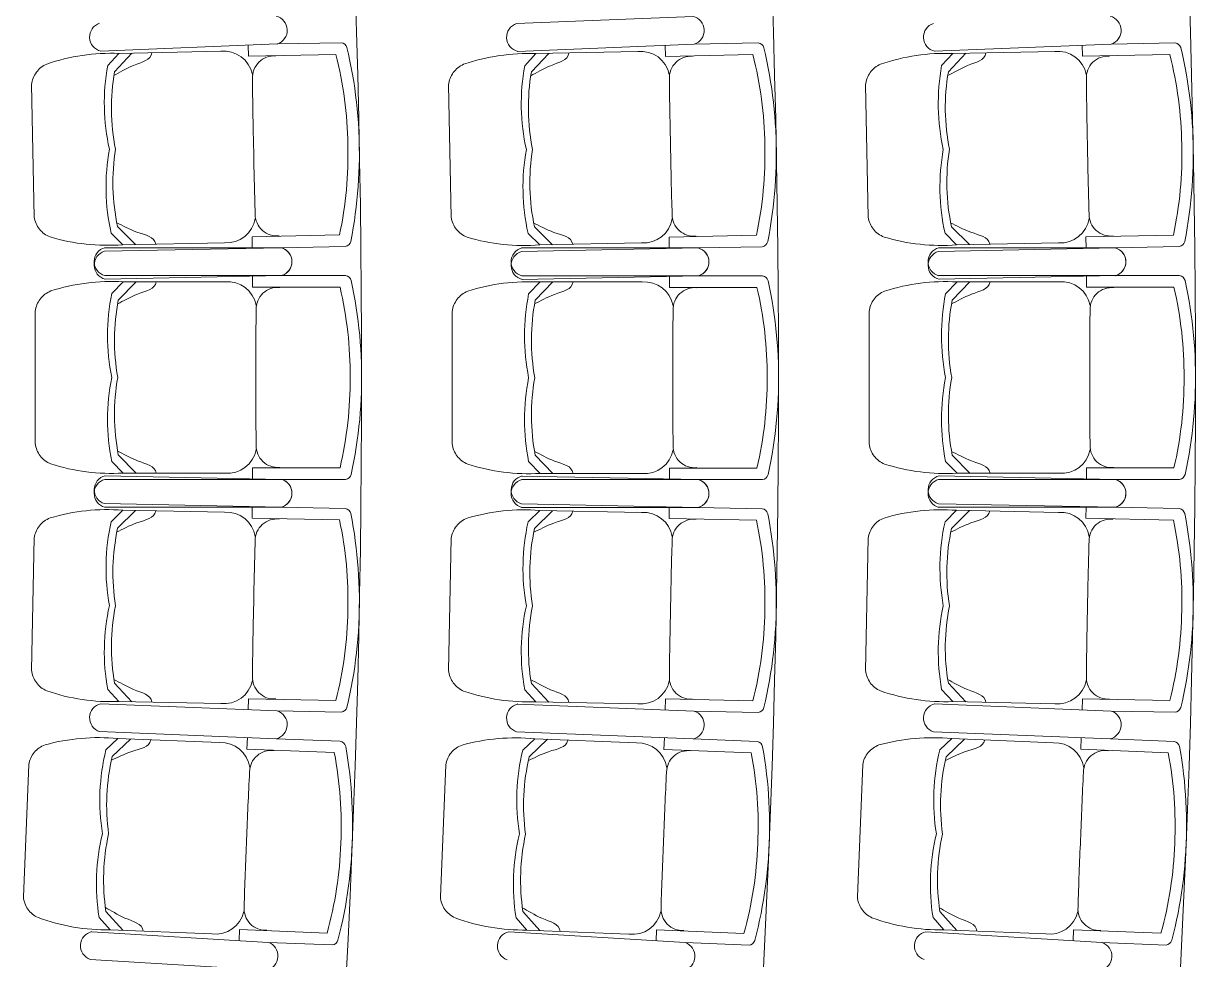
# Model space of a CAD drawing. Header units: millimetres. Extents: x 78.3 to 128, y 45 to 95.8.
# Drawn here: x 95.59 to 98.12, y 85.84 to 87.861 of the extents above; entities that cross this region are included whole.
import ezdxf

# ---------------------------------------------------------------- set-up
doc = ezdxf.new("R2010")
doc.units = ezdxf.units.MM
doc.header["$LTSCALE"] = 0.025
doc.linetypes.add('DASHED', pattern=[19.05, 12.7, -6.35])
doc.layers.add('EJES', color=7, linetype='Continuous', lineweight=0)

msp = doc.modelspace()

# ---------------------------------------------------------------- linework, layer by layer
at = {"lineweight": 15}
for p, q in [((97.0357, 87.8765), (96.6545, 87.8611)), ((96.1378, 87.817), (95.7567, 87.8017)), ((97.0378, 87.8165), (96.6567, 87.8011)), ((97.9378, 87.8168), (97.5567, 87.8014)), ((95.796, 87.7967), (95.7719, 87.7708)), ((95.8238, 87.7973), (95.7865, 87.7572)), ((96.016, 87.8012), (95.796, 87.7967)), ((96.0752, 87.8148), (96.0757, 87.7908)), ((96.696, 87.7962), (96.6719, 87.7702)), ((96.7238, 87.7968), (96.6865, 87.7566)), ((96.916, 87.8006), (96.696, 87.7962)), ((96.9752, 87.8142), (96.9757, 87.7903)), ((97.596, 87.7965), (97.5719, 87.7705)), ((97.6238, 87.797), (97.5865, 87.7569)), ((97.816, 87.8009), (97.596, 87.7965)), ((97.8752, 87.8145), (97.8757, 87.7905)), ((95.8321, 87.3842), (95.7932, 87.4228)), ((96.7321, 87.3837), (96.6932, 87.4223)), ((97.6321, 87.384), (97.5932, 87.4226)), ((95.8043, 87.3837), (95.7792, 87.4086)), ((96.0243, 87.3881), (95.8043, 87.3837)), ((96.0835, 87.4009), (96.084, 87.3759)), ((96.7043, 87.3831), (96.6792, 87.4081)), ((96.9243, 87.3876), (96.7043, 87.3831)), ((96.9835, 87.4003), (96.984, 87.3753)), ((97.6043, 87.3834), (97.5792, 87.4084)), ((97.8243, 87.3878), (97.6043, 87.3834)), ((97.8835, 87.4006), (97.884, 87.3756)), ((96.1464, 87.3771), (95.7649, 87.3694)), ((96.1466, 87.3771), (95.7653, 87.3771)), ((97.0464, 87.3766), (96.6649, 87.3689)), ((97.0466, 87.3766), (96.6653, 87.3766)), ((97.9464, 87.3769), (97.5649, 87.3692)), ((97.9466, 87.3769), (97.5653, 87.3769)), ((96.147, 87.3171), (95.7655, 87.3171)), ((96.1472, 87.3171), (95.7659, 87.3094)), ((96.0846, 87.2921), (96.0846, 87.3171)), ((96.0846, 87.3161), (96.0846, 87.2921)), ((97.047, 87.3166), (96.6655, 87.3166)), ((97.0472, 87.3166), (96.6659, 87.3089)), ((96.9846, 87.2916), (96.9846, 87.3166)), ((96.9846, 87.3156), (96.9846, 87.2916)), ((97.947, 87.3169), (97.5655, 87.3169)), ((97.9472, 87.3169), (97.5659, 87.3092)), ((97.8846, 87.2919), (97.8846, 87.3169)), ((97.8846, 87.3159), (97.8846, 87.2919)), ((95.8051, 87.3037), (95.7805, 87.2782)), ((95.8051, 87.3037), (95.7805, 87.2782)), ((95.8051, 87.3037), (95.7805, 87.2782)), ((95.8051, 87.3037), (95.7805, 87.2782)), ((95.833, 87.3037), (95.7948, 87.2643)), ((95.833, 87.3037), (95.7948, 87.2643)), ((95.833, 87.3037), (95.7948, 87.2643)), ((95.833, 87.3037), (95.7948, 87.2643)), ((96.0252, 87.3037), (95.8051, 87.3037)), ((96.0252, 87.3037), (95.8051, 87.3037)), ((96.7051, 87.3032), (96.6805, 87.2777)), ((96.7051, 87.3032), (96.6805, 87.2777)), ((96.7051, 87.3032), (96.6805, 87.2777)), ((96.7051, 87.3032), (96.6805, 87.2777)), ((96.733, 87.3032), (96.6948, 87.2638)), ((96.733, 87.3032), (96.6948, 87.2638)), ((96.733, 87.3032), (96.6948, 87.2638)), ((96.733, 87.3032), (96.6948, 87.2638)), ((96.9252, 87.3032), (96.7051, 87.3032)), ((96.9252, 87.3032), (96.7051, 87.3032)), ((97.6051, 87.3034), (97.5805, 87.278)), ((97.6051, 87.3034), (97.5805, 87.278)), ((97.6051, 87.3034), (97.5805, 87.278)), ((97.6051, 87.3034), (97.5805, 87.278)), ((97.633, 87.3034), (97.5948, 87.2641)), ((97.633, 87.3034), (97.5948, 87.2641)), ((97.633, 87.3034), (97.5948, 87.2641)), ((97.633, 87.3034), (97.5948, 87.2641)), ((97.8252, 87.3034), (97.6051, 87.3034)), ((97.8252, 87.3034), (97.6051, 87.3034)), ((95.8051, 86.8906), (95.7805, 86.916)), ((95.8051, 86.8906), (95.7805, 86.916)), ((95.8051, 86.8906), (95.7805, 86.916)), ((95.8051, 86.8906), (95.7805, 86.916)), ((95.833, 86.8906), (95.7948, 86.9299)), ((95.833, 86.8906), (95.7948, 86.9299)), ((95.833, 86.8906), (95.7948, 86.9299)), ((95.833, 86.8906), (95.7948, 86.9299)), ((96.7051, 86.89), (96.6805, 86.9155)), ((96.7051, 86.89), (96.6805, 86.9155)), ((96.7051, 86.89), (96.6805, 86.9155)), ((96.7051, 86.89), (96.6805, 86.9155)), ((96.733, 86.89), (96.6948, 86.9294)), ((96.733, 86.89), (96.6948, 86.9294)), ((96.733, 86.89), (96.6948, 86.9294)), ((96.733, 86.89), (96.6948, 86.9294)), ((97.6051, 86.8903), (97.5805, 86.9158)), ((97.6051, 86.8903), (97.5805, 86.9158)), ((97.6051, 86.8903), (97.5805, 86.9158)), ((97.6051, 86.8903), (97.5805, 86.9158)), ((97.633, 86.8903), (97.5948, 86.9297)), ((97.633, 86.8903), (97.5948, 86.9297)), ((97.633, 86.8903), (97.5948, 86.9297)), ((97.633, 86.8903), (97.5948, 86.9297)), ((96.1472, 86.8771), (95.7659, 86.8848)), ((96.0252, 86.8906), (95.8051, 86.8906)), ((96.0252, 86.8906), (95.8051, 86.8906)), ((96.0846, 86.8782), (96.0846, 86.9021)), ((96.0846, 86.9021), (96.0846, 86.8771)), ((97.0472, 86.8766), (96.6659, 86.8843)), ((96.9252, 86.89), (96.7051, 86.89)), ((96.9252, 86.89), (96.7051, 86.89)), ((96.9846, 86.8776), (96.9846, 86.9016)), ((96.9846, 86.9016), (96.9846, 86.8766)), ((97.9472, 86.8769), (97.5659, 86.8846)), ((97.8252, 86.8903), (97.6051, 86.8903)), ((97.8252, 86.8903), (97.6051, 86.8903)), ((97.8846, 86.8779), (97.8846, 86.9019)), ((97.8846, 86.9019), (97.8846, 86.8769)), ((96.147, 86.8771), (95.7655, 86.8771)), ((97.047, 86.8766), (96.6655, 86.8766)), ((97.947, 86.8769), (97.5655, 86.8769)), ((96.1464, 86.8171), (95.7649, 86.8248)), ((96.1466, 86.8171), (95.7653, 86.8171)), ((95.8043, 86.8106), (95.7792, 86.7857)), ((95.8321, 86.81), (95.7932, 86.7715)), ((96.0243, 86.8062), (95.8043, 86.8106)), ((96.0835, 86.7934), (96.084, 86.8184)), ((97.0464, 86.8166), (96.6649, 86.8243)), ((97.0466, 86.8166), (96.6653, 86.8166)), ((96.7043, 86.8101), (96.6792, 86.7851)), ((96.7321, 86.8095), (96.6932, 86.7709)), ((96.9243, 86.8056), (96.7043, 86.8101)), ((96.9835, 86.7929), (96.984, 86.8179)), ((97.9464, 86.8169), (97.5649, 86.8246)), ((97.9466, 86.8169), (97.5653, 86.8169)), ((97.6043, 86.8103), (97.5792, 86.7854)), ((97.6321, 86.8098), (97.5932, 86.7712)), ((97.8243, 86.8059), (97.6043, 86.8103)), ((97.8835, 86.7931), (97.884, 86.8181)), ((95.8238, 86.397), (95.7865, 86.4371)), ((96.7238, 86.3965), (96.6865, 86.4366)), ((97.6238, 86.3967), (97.5865, 86.4369)), ((95.796, 86.3975), (95.7719, 86.4235)), ((96.0752, 86.3795), (96.0757, 86.4035)), ((96.696, 86.397), (96.6719, 86.423)), ((96.9752, 86.379), (96.9757, 86.403)), ((97.596, 86.3973), (97.5719, 86.4232)), ((97.8752, 86.3792), (97.8757, 86.4032)), ((96.1378, 86.3772), (95.7567, 86.3926)), ((96.016, 86.3931), (95.796, 86.3975)), ((97.0378, 86.3767), (96.6567, 86.3921)), ((96.916, 86.3926), (96.696, 86.397)), ((97.9378, 86.377), (97.5567, 86.3923)), ((97.816, 86.3929), (97.596, 86.3973)), ((96.1357, 86.3173), (95.7545, 86.3326)), ((97.0357, 86.3167), (96.6545, 86.3321)), ((97.9357, 86.317), (97.5545, 86.3324)), ((95.7936, 86.3176), (95.7679, 86.2932)), ((95.8214, 86.3165), (95.7817, 86.2787)), ((96.0134, 86.3088), (95.7936, 86.3176)), ((96.0724, 86.2948), (96.0734, 86.3198)), ((96.6936, 86.3171), (96.6679, 86.2926)), ((96.7214, 86.316), (96.6817, 86.2782)), ((96.9134, 86.3082), (96.6936, 86.3171)), ((96.9724, 86.2943), (96.9734, 86.3193)), ((97.5936, 86.3174), (97.5679, 86.2929)), ((97.6214, 86.3162), (97.5817, 86.2784)), ((97.8134, 86.3085), (97.5936, 86.3174)), ((97.8724, 86.2945), (97.8734, 86.3195)), ((95.8048, 85.9037), (95.7682, 85.9446)), ((96.7048, 85.9032), (96.6682, 85.944)), ((97.6048, 85.9034), (97.5682, 85.9443)), ((95.7769, 85.9048), (95.7533, 85.9312)), ((96.6769, 85.9043), (96.6533, 85.9307)), ((97.5769, 85.9045), (97.5533, 85.931)), ((96.1182, 85.8776), (95.7376, 85.9007)), ((95.9968, 85.896), (95.7769, 85.9048)), ((96.0557, 85.8812), (96.0567, 85.9051)), ((97.0182, 85.8771), (96.6376, 85.9001)), ((96.8968, 85.8954), (96.6769, 85.9043)), ((96.9557, 85.8806), (96.9567, 85.9046)), ((97.9182, 85.8774), (97.5376, 85.9004)), ((97.7968, 85.8957), (97.5769, 85.9045)), ((97.8557, 85.8809), (97.8567, 85.9049)), ((96.115, 85.8177), (95.7341, 85.8408))]:
    msp.add_line(p, q, dxfattribs=at)
at = {"linetype": 'DASHED', "lineweight": 15}
for p, q in [((95.6077, 87.7292), (95.6134, 87.4435)), ((96.5077, 87.7287), (96.5134, 87.443)), ((97.4077, 87.7289), (97.4134, 87.4433)), ((95.6155, 86.9543), (95.6155, 87.24)), ((95.6155, 87.24), (95.6155, 86.9543)), ((95.6155, 86.9543), (95.6155, 87.24)), ((95.6155, 87.24), (95.6155, 86.9543)), ((96.5155, 86.9537), (96.5155, 87.2395)), ((96.5155, 87.2395), (96.5155, 86.9537)), ((96.5155, 86.9537), (96.5155, 87.2395)), ((96.5155, 87.2395), (96.5155, 86.9537)), ((97.4155, 86.954), (97.4155, 87.2397)), ((97.4155, 87.2397), (97.4155, 86.954)), ((97.4155, 86.954), (97.4155, 87.2397)), ((97.4155, 87.2397), (97.4155, 86.954)), ((95.6077, 86.4651), (95.6134, 86.7507)), ((96.5077, 86.4645), (96.5134, 86.7502)), ((97.4077, 86.4648), (97.4134, 86.7505)), ((95.59, 85.9761), (95.6015, 86.2616)), ((96.49, 85.9756), (96.5015, 86.2611)), ((97.39, 85.9758), (97.4015, 86.2613))]:
    msp.add_line(p, q, dxfattribs=at)
at = {"lineweight": 15}
for points in [[(96.1375, 87.817), (96.2758, 87.8198)], [(97.0375, 87.8165), (97.1758, 87.8193)], [(97.9375, 87.8168), (98.0758, 87.8196)], [(96.0757, 87.7908), (96.2644, 87.7946)], [(96.9757, 87.7903), (97.1644, 87.7941)], [(97.8757, 87.7905), (98.0644, 87.7943)], [(96.0835, 87.4009), (96.2722, 87.4047)], [(96.9835, 87.4003), (97.1722, 87.4041)], [(97.8835, 87.4006), (98.0722, 87.4044)], [(96.1464, 87.3771), (96.2847, 87.3799)], [(97.0464, 87.3766), (97.1847, 87.3794)], [(97.9464, 87.3769), (98.0847, 87.3796)], [(96.147, 87.3171), (96.2853, 87.3171)], [(96.147, 87.3171), (96.2853, 87.3171)], [(97.047, 87.3166), (97.1853, 87.3166)], [(97.047, 87.3166), (97.1853, 87.3166)], [(97.947, 87.3169), (98.0853, 87.3169)], [(97.947, 87.3169), (98.0853, 87.3169)], [(96.0846, 87.2921), (96.2733, 87.2921)], [(96.0846, 87.2921), (96.2733, 87.2921)], [(96.9846, 87.2916), (97.1733, 87.2916)], [(96.9846, 87.2916), (97.1733, 87.2916)], [(97.8846, 87.2919), (98.0733, 87.2919)], [(97.8846, 87.2919), (98.0733, 87.2919)], [(96.0846, 86.9021), (96.2733, 86.9021)], [(96.0846, 86.9021), (96.2733, 86.9021)], [(96.9846, 86.9016), (97.1733, 86.9016)], [(96.9846, 86.9016), (97.1733, 86.9016)], [(97.8846, 86.9019), (98.0733, 86.9019)], [(97.8846, 86.9019), (98.0733, 86.9019)], [(96.147, 86.8771), (96.2853, 86.8771)], [(96.147, 86.8771), (96.2853, 86.8771)], [(97.047, 86.8766), (97.1853, 86.8766)], [(97.047, 86.8766), (97.1853, 86.8766)], [(97.947, 86.8769), (98.0853, 86.8769)], [(97.947, 86.8769), (98.0853, 86.8769)], [(96.1464, 86.8171), (96.2847, 86.8144)], [(97.0464, 86.8166), (97.1847, 86.8138)], [(97.9464, 86.8169), (98.0847, 86.8141)], [(96.0835, 86.7934), (96.2722, 86.7896)], [(96.9835, 86.7929), (97.1722, 86.7891)], [(97.8835, 86.7931), (98.0722, 86.7893)], [(96.0757, 86.4035), (96.2644, 86.3997)], [(96.9757, 86.403), (97.1644, 86.3992)], [(97.8757, 86.4032), (98.0644, 86.3994)], [(96.1375, 86.3772), (96.2758, 86.3745)], [(97.0375, 86.3767), (97.1758, 86.3739)], [(97.9375, 86.377), (98.0758, 86.3742)], [(96.1357, 86.3173), (96.2739, 86.3117)], [(97.0357, 86.3167), (97.1739, 86.3112)], [(97.9357, 86.317), (98.0739, 86.3114)], [(96.0724, 86.2948), (96.261, 86.2872)], [(96.9724, 86.2943), (97.161, 86.2867)], [(97.8724, 86.2945), (98.061, 86.2869)], [(96.0567, 85.9051), (96.2453, 85.8975)], [(96.9567, 85.9046), (97.1453, 85.897)], [(97.8567, 85.9049), (98.0453, 85.8973)], [(96.118, 85.8776), (96.2562, 85.8721)], [(97.018, 85.8771), (97.1562, 85.8715)], [(97.918, 85.8774), (98.0562, 85.8718)]]:
    msp.add_lwpolyline(points, dxfattribs=at)
for points in [[(96.2882, 87.8094, 0.288243), (96.2758, 87.8198, 0.288243)], [(97.1882, 87.8088, 0.288243), (97.1758, 87.8193, 0.288243)], [(98.0882, 87.8091, 0.288243), (98.0758, 87.8196, 0.288243)], [(96.0841, 87.7513, 0.38944), (96.016, 87.8012, -0.177299)], [(96.1345, 87.7911, 0.450517), (96.0843, 87.742, 0.003626), (96.0868, 87.596, 0.003626)], [(96.2644, 87.7946, -0.059139), (96.2902, 87.6001, -0.059139)], [(96.2882, 87.8094, -0.060987), (96.3151, 87.5723, -0.060987)], [(96.9841, 87.7508, 0.38944), (96.916, 87.8006, -0.177299)], [(97.0345, 87.7906, 0.450517), (96.9843, 87.7415, 0.003626), (96.9868, 87.5954, 0.003626)], [(97.1644, 87.7941, -0.059139), (97.1902, 87.5995, -0.059139)], [(97.1882, 87.8088, -0.060987), (97.2151, 87.5718, -0.060987)], [(97.8841, 87.7511, 0.38944), (97.816, 87.8009, -0.177299)], [(97.9345, 87.7909, 0.450517), (97.8843, 87.7417, 0.003626), (97.8868, 87.5957, 0.003626)], [(98.0644, 87.7943, -0.059139), (98.0902, 87.5998, -0.059139)], [(98.0882, 87.8091, -0.060987), (98.1151, 87.572, -0.060987)], [(95.7719, 87.7708, 0.099555), (95.7755, 87.5897, 0.500475)], [(96.6719, 87.7702, 0.099555), (96.6755, 87.5892, 0.500475)], [(97.5719, 87.7705, 0.099555), (97.5755, 87.5894, 0.500475)], [(95.7865, 87.7572, 0.093035), (95.7888, 87.59, 0.093035)], [(96.6865, 87.7566, 0.093035), (96.6888, 87.5894, 0.093035)], [(97.5865, 87.7569, 0.093035), (97.5888, 87.5897, 0.093035)], [(96.2966, 87.3908, 0.060987), (96.3139, 87.6288, 0.060987)], [(97.1966, 87.3903, 0.060987), (97.2139, 87.6283, 0.060987)], [(98.0966, 87.3906, 0.060987), (98.1139, 87.6285, 0.060987)], [(95.7792, 87.4086, -0.099555), (95.7755, 87.5897, -0.500475)], [(95.7932, 87.4228, -0.093035), (95.7888, 87.59, -0.093035)], [(96.1423, 87.4029, -0.450517), (96.0902, 87.4499, -0.003626), (96.0868, 87.596, -0.003626)], [(96.2722, 87.4047, 0.059139), (96.2902, 87.6001, 0.059139)], [(96.6792, 87.4081, -0.099555), (96.6755, 87.5892, -0.500475)], [(96.6932, 87.4223, -0.093035), (96.6888, 87.5894, -0.093035)], [(97.0423, 87.4024, -0.450517), (96.9902, 87.4494, -0.003626), (96.9868, 87.5954, -0.003626)], [(97.1722, 87.4041, 0.059139), (97.1902, 87.5995, 0.059139)], [(97.5792, 87.4084, -0.099555), (97.5755, 87.5894, -0.500475)], [(97.5932, 87.4226, -0.093035), (97.5888, 87.5897, -0.093035)], [(97.9423, 87.4026, -0.450517), (97.8902, 87.4497, -0.003626), (97.8868, 87.5957, -0.003626)], [(98.0722, 87.4044, 0.059139), (98.0902, 87.5998, 0.059139)], [(96.0904, 87.4406, -0.38944), (96.0243, 87.3881, 0.177299)], [(96.9904, 87.4401, -0.38944), (96.9243, 87.3876, 0.177299)], [(97.8904, 87.4404, -0.38944), (97.8243, 87.3878, 0.177299)], [(96.2966, 87.3908, -0.288243), (96.2847, 87.3799, -0.288243)], [(97.1966, 87.3903, -0.288243), (97.1847, 87.3794, -0.288243)], [(98.0966, 87.3906, -0.288243), (98.0847, 87.3796, -0.288243)], [(96.2974, 87.3064, 0.288243), (96.2853, 87.3171, 0.288243)], [(96.2974, 87.3064, 0.288243), (96.2853, 87.3171, 0.288243)], [(97.1974, 87.3059, 0.288243), (97.1853, 87.3166, 0.288243)], [(97.1974, 87.3059, 0.288243), (97.1853, 87.3166, 0.288243)], [(98.0974, 87.3062, 0.288243), (98.0853, 87.3169, 0.288243)], [(98.0974, 87.3062, 0.288243), (98.0853, 87.3169, 0.288243)], [(96.0923, 87.2525, 0.38944), (96.0252, 87.3037, -0.177299)], [(96.0923, 87.2525, 0.38944), (96.0252, 87.3037, -0.177299)], [(96.0923, 87.2525, 0.38944), (96.0252, 87.3037, -0.177299)], [(96.0923, 87.2525, 0.38944), (96.0252, 87.3037, -0.177299)], [(96.1434, 87.2913, 0.450517), (96.0923, 87.2432, 0.003626), (96.0918, 87.0971, 0.003626)], [(96.1434, 87.2913, 0.450517), (96.0923, 87.2432, 0.003626), (96.0918, 87.0971, 0.003626)], [(96.1434, 87.2913, 0.450517), (96.0923, 87.2432, 0.003626), (96.0918, 87.0971, 0.003626)], [(96.1434, 87.2913, 0.450517), (96.0923, 87.2432, 0.003626), (96.0918, 87.0971, 0.003626)], [(96.2733, 87.2921, -0.059139), (96.2952, 87.0971, -0.059139)], [(96.2733, 87.2921, -0.059139), (96.2952, 87.0971, -0.059139)], [(96.2733, 87.2921, -0.059139), (96.2952, 87.0971, -0.059139)], [(96.2733, 87.2921, -0.059139), (96.2952, 87.0971, -0.059139)], [(96.2974, 87.3064, -0.060987), (96.3196, 87.0689, -0.060987)], [(96.2974, 87.3064, -0.060987), (96.3196, 87.0689, -0.060987)], [(96.2974, 87.3064, -0.060987), (96.3196, 87.0689, -0.060987)], [(96.2974, 87.3064, -0.060987), (96.3196, 87.0689, -0.060987)], [(96.9923, 87.252, 0.38944), (96.9252, 87.3032, -0.177299)], [(96.9923, 87.252, 0.38944), (96.9252, 87.3032, -0.177299)], [(96.9923, 87.252, 0.38944), (96.9252, 87.3032, -0.177299)], [(96.9923, 87.252, 0.38944), (96.9252, 87.3032, -0.177299)], [(97.0434, 87.2908, 0.450517), (96.9923, 87.2427, 0.003626), (96.9918, 87.0966, 0.003626)], [(97.0434, 87.2908, 0.450517), (96.9923, 87.2427, 0.003626), (96.9918, 87.0966, 0.003626)], [(97.0434, 87.2908, 0.450517), (96.9923, 87.2427, 0.003626), (96.9918, 87.0966, 0.003626)], [(97.0434, 87.2908, 0.450517), (96.9923, 87.2427, 0.003626), (96.9918, 87.0966, 0.003626)], [(97.1733, 87.2916, -0.059139), (97.1952, 87.0966, -0.059139)], [(97.1733, 87.2916, -0.059139), (97.1952, 87.0966, -0.059139)], [(97.1733, 87.2916, -0.059139), (97.1952, 87.0966, -0.059139)], [(97.1733, 87.2916, -0.059139), (97.1952, 87.0966, -0.059139)], [(97.1974, 87.3059, -0.060987), (97.2196, 87.0684, -0.060987)], [(97.1974, 87.3059, -0.060987), (97.2196, 87.0684, -0.060987)], [(97.1974, 87.3059, -0.060987), (97.2196, 87.0684, -0.060987)], [(97.1974, 87.3059, -0.060987), (97.2196, 87.0684, -0.060987)], [(97.8923, 87.2522, 0.38944), (97.8252, 87.3034, -0.177299)], [(97.8923, 87.2522, 0.38944), (97.8252, 87.3034, -0.177299)], [(97.8923, 87.2522, 0.38944), (97.8252, 87.3034, -0.177299)], [(97.8923, 87.2522, 0.38944), (97.8252, 87.3034, -0.177299)], [(97.9434, 87.291, 0.450517), (97.8923, 87.2429, 0.003626), (97.8918, 87.0969, 0.003626)], [(97.9434, 87.291, 0.450517), (97.8923, 87.2429, 0.003626), (97.8918, 87.0969, 0.003626)], [(97.9434, 87.291, 0.450517), (97.8923, 87.2429, 0.003626), (97.8918, 87.0969, 0.003626)], [(97.9434, 87.291, 0.450517), (97.8923, 87.2429, 0.003626), (97.8918, 87.0969, 0.003626)], [(98.0733, 87.2919, -0.059139), (98.0952, 87.0969, -0.059139)], [(98.0733, 87.2919, -0.059139), (98.0952, 87.0969, -0.059139)], [(98.0733, 87.2919, -0.059139), (98.0952, 87.0969, -0.059139)], [(98.0733, 87.2919, -0.059139), (98.0952, 87.0969, -0.059139)], [(98.0974, 87.3062, -0.060987), (98.1196, 87.0686, -0.060987)], [(98.0974, 87.3062, -0.060987), (98.1196, 87.0686, -0.060987)], [(98.0974, 87.3062, -0.060987), (98.1196, 87.0686, -0.060987)], [(98.0974, 87.3062, -0.060987), (98.1196, 87.0686, -0.060987)], [(95.7805, 87.2782, 0.099555), (95.7805, 87.0971, 0.500475)], [(95.7805, 87.2782, 0.099555), (95.7805, 87.0971, 0.500475)], [(95.7805, 87.2782, 0.099555), (95.7805, 87.0971, 0.500475)], [(95.7805, 87.2782, 0.099555), (95.7805, 87.0971, 0.500475)], [(95.7948, 87.2643, 0.093035), (95.7937, 87.0971, 0.093035)], [(95.7948, 87.2643, 0.093035), (95.7937, 87.0971, 0.093035)], [(95.7948, 87.2643, 0.093035), (95.7937, 87.0971, 0.093035)], [(95.7948, 87.2643, 0.093035), (95.7937, 87.0971, 0.093035)], [(96.6805, 87.2777, 0.099555), (96.6805, 87.0966, 0.500475)], [(96.6805, 87.2777, 0.099555), (96.6805, 87.0966, 0.500475)], [(96.6805, 87.2777, 0.099555), (96.6805, 87.0966, 0.500475)], [(96.6805, 87.2777, 0.099555), (96.6805, 87.0966, 0.500475)], [(96.6948, 87.2638, 0.093035), (96.6937, 87.0966, 0.093035)], [(96.6948, 87.2638, 0.093035), (96.6937, 87.0966, 0.093035)], [(96.6948, 87.2638, 0.093035), (96.6937, 87.0966, 0.093035)], [(96.6948, 87.2638, 0.093035), (96.6937, 87.0966, 0.093035)], [(97.5805, 87.278, 0.099555), (97.5805, 87.0969, 0.500475)], [(97.5805, 87.278, 0.099555), (97.5805, 87.0969, 0.500475)], [(97.5805, 87.278, 0.099555), (97.5805, 87.0969, 0.500475)], [(97.5805, 87.278, 0.099555), (97.5805, 87.0969, 0.500475)], [(97.5948, 87.2641, 0.093035), (97.5937, 87.0969, 0.093035)], [(97.5948, 87.2641, 0.093035), (97.5937, 87.0969, 0.093035)], [(97.5948, 87.2641, 0.093035), (97.5937, 87.0969, 0.093035)], [(97.5948, 87.2641, 0.093035), (97.5937, 87.0969, 0.093035)], [(96.2974, 86.8878, 0.060987), (96.3196, 87.1254, 0.060987)], [(96.2974, 86.8878, 0.060987), (96.3196, 87.1254, 0.060987)], [(96.2974, 86.8878, 0.060987), (96.3196, 87.1254, 0.060987)], [(96.2974, 86.8878, 0.060987), (96.3196, 87.1254, 0.060987)], [(97.1974, 86.8873, 0.060987), (97.2196, 87.1249, 0.060987)], [(97.1974, 86.8873, 0.060987), (97.2196, 87.1249, 0.060987)], [(97.1974, 86.8873, 0.060987), (97.2196, 87.1249, 0.060987)], [(97.1974, 86.8873, 0.060987), (97.2196, 87.1249, 0.060987)], [(98.0974, 86.8876, 0.060987), (98.1196, 87.1251, 0.060987)], [(98.0974, 86.8876, 0.060987), (98.1196, 87.1251, 0.060987)], [(98.0974, 86.8876, 0.060987), (98.1196, 87.1251, 0.060987)], [(98.0974, 86.8876, 0.060987), (98.1196, 87.1251, 0.060987)], [(95.7805, 86.916, -0.099555), (95.7805, 87.0971, -0.500475)], [(95.7805, 86.916, -0.099555), (95.7805, 87.0971, -0.500475)], [(95.7805, 86.916, -0.099555), (95.7805, 87.0971, -0.500475)], [(95.7805, 86.916, -0.099555), (95.7805, 87.0971, -0.500475)], [(95.7948, 86.9299, -0.093035), (95.7937, 87.0971, -0.093035)], [(95.7948, 86.9299, -0.093035), (95.7937, 87.0971, -0.093035)], [(95.7948, 86.9299, -0.093035), (95.7937, 87.0971, -0.093035)], [(95.7948, 86.9299, -0.093035), (95.7937, 87.0971, -0.093035)], [(96.1434, 86.903, -0.450517), (96.0923, 86.9511, -0.003626), (96.0918, 87.0971, -0.003626)], [(96.1434, 86.903, -0.450517), (96.0923, 86.9511, -0.003626), (96.0918, 87.0971, -0.003626)], [(96.1434, 86.903, -0.450517), (96.0923, 86.9511, -0.003626), (96.0918, 87.0971, -0.003626)], [(96.1434, 86.903, -0.450517), (96.0923, 86.9511, -0.003626), (96.0918, 87.0971, -0.003626)], [(96.2733, 86.9021, 0.059139), (96.2952, 87.0971, 0.059139)], [(96.2733, 86.9021, 0.059139), (96.2952, 87.0971, 0.059139)], [(96.2733, 86.9021, 0.059139), (96.2952, 87.0971, 0.059139)], [(96.2733, 86.9021, 0.059139), (96.2952, 87.0971, 0.059139)], [(96.6805, 86.9155, -0.099555), (96.6805, 87.0966, -0.500475)], [(96.6805, 86.9155, -0.099555), (96.6805, 87.0966, -0.500475)], [(96.6805, 86.9155, -0.099555), (96.6805, 87.0966, -0.500475)], [(96.6805, 86.9155, -0.099555), (96.6805, 87.0966, -0.500475)], [(96.6948, 86.9294, -0.093035), (96.6937, 87.0966, -0.093035)], [(96.6948, 86.9294, -0.093035), (96.6937, 87.0966, -0.093035)], [(96.6948, 86.9294, -0.093035), (96.6937, 87.0966, -0.093035)], [(96.6948, 86.9294, -0.093035), (96.6937, 87.0966, -0.093035)], [(97.0434, 86.9024, -0.450517), (96.9923, 86.9505, -0.003626), (96.9918, 87.0966, -0.003626)], [(97.0434, 86.9024, -0.450517), (96.9923, 86.9505, -0.003626), (96.9918, 87.0966, -0.003626)], [(97.0434, 86.9024, -0.450517), (96.9923, 86.9505, -0.003626), (96.9918, 87.0966, -0.003626)], [(97.0434, 86.9024, -0.450517), (96.9923, 86.9505, -0.003626), (96.9918, 87.0966, -0.003626)], [(97.1733, 86.9016, 0.059139), (97.1952, 87.0966, 0.059139)], [(97.1733, 86.9016, 0.059139), (97.1952, 87.0966, 0.059139)], [(97.1733, 86.9016, 0.059139), (97.1952, 87.0966, 0.059139)], [(97.1733, 86.9016, 0.059139), (97.1952, 87.0966, 0.059139)], [(97.5805, 86.9158, -0.099555), (97.5805, 87.0969, -0.500475)], [(97.5805, 86.9158, -0.099555), (97.5805, 87.0969, -0.500475)], [(97.5805, 86.9158, -0.099555), (97.5805, 87.0969, -0.500475)], [(97.5805, 86.9158, -0.099555), (97.5805, 87.0969, -0.500475)], [(97.5948, 86.9297, -0.093035), (97.5937, 87.0969, -0.093035)], [(97.5948, 86.9297, -0.093035), (97.5937, 87.0969, -0.093035)], [(97.5948, 86.9297, -0.093035), (97.5937, 87.0969, -0.093035)], [(97.5948, 86.9297, -0.093035), (97.5937, 87.0969, -0.093035)], [(97.9434, 86.9027, -0.450517), (97.8923, 86.9508, -0.003626), (97.8918, 87.0969, -0.003626)], [(97.9434, 86.9027, -0.450517), (97.8923, 86.9508, -0.003626), (97.8918, 87.0969, -0.003626)], [(97.9434, 86.9027, -0.450517), (97.8923, 86.9508, -0.003626), (97.8918, 87.0969, -0.003626)], [(97.9434, 86.9027, -0.450517), (97.8923, 86.9508, -0.003626), (97.8918, 87.0969, -0.003626)], [(98.0733, 86.9019, 0.059139), (98.0952, 87.0969, 0.059139)], [(98.0733, 86.9019, 0.059139), (98.0952, 87.0969, 0.059139)], [(98.0733, 86.9019, 0.059139), (98.0952, 87.0969, 0.059139)], [(98.0733, 86.9019, 0.059139), (98.0952, 87.0969, 0.059139)], [(96.0923, 86.9418, -0.38944), (96.0252, 86.8906, 0.177299)], [(96.0923, 86.9418, -0.38944), (96.0252, 86.8906, 0.177299)], [(96.0923, 86.9418, -0.38944), (96.0252, 86.8906, 0.177299)], [(96.0923, 86.9418, -0.38944), (96.0252, 86.8906, 0.177299)], [(96.9923, 86.9412, -0.38944), (96.9252, 86.89, 0.177299)], [(96.9923, 86.9412, -0.38944), (96.9252, 86.89, 0.177299)], [(96.9923, 86.9412, -0.38944), (96.9252, 86.89, 0.177299)], [(96.9923, 86.9412, -0.38944), (96.9252, 86.89, 0.177299)], [(97.8923, 86.9415, -0.38944), (97.8252, 86.8903, 0.177299)], [(97.8923, 86.9415, -0.38944), (97.8252, 86.8903, 0.177299)], [(97.8923, 86.9415, -0.38944), (97.8252, 86.8903, 0.177299)], [(97.8923, 86.9415, -0.38944), (97.8252, 86.8903, 0.177299)], [(96.2974, 86.8878, -0.288243), (96.2853, 86.8771, -0.288243)], [(96.2974, 86.8878, -0.288243), (96.2853, 86.8771, -0.288243)], [(97.1974, 86.8873, -0.288243), (97.1853, 86.8766, -0.288243)], [(97.1974, 86.8873, -0.288243), (97.1853, 86.8766, -0.288243)], [(98.0974, 86.8876, -0.288243), (98.0853, 86.8769, -0.288243)], [(98.0974, 86.8876, -0.288243), (98.0853, 86.8769, -0.288243)], [(96.0904, 86.7536, 0.38944), (96.0243, 86.8062, -0.177299)], [(96.2966, 86.8034, 0.288243), (96.2847, 86.8144, 0.288243)], [(96.9904, 86.7531, 0.38944), (96.9243, 86.8056, -0.177299)], [(97.1966, 86.8029, 0.288243), (97.1847, 86.8138, 0.288243)], [(97.8904, 86.7534, 0.38944), (97.8243, 86.8059, -0.177299)], [(98.0966, 86.8032, 0.288243), (98.0847, 86.8141, 0.288243)], [(95.7792, 86.7857, 0.099555), (95.7755, 86.6046, 0.500475)], [(96.1423, 86.7914, 0.450517), (96.0902, 86.7443, 0.003626), (96.0868, 86.5983, 0.003626)], [(96.2722, 86.7896, -0.059139), (96.2902, 86.5942, -0.059139)], [(96.2966, 86.8034, -0.060987), (96.3139, 86.5655, -0.060987)], [(96.6792, 86.7851, 0.099555), (96.6755, 86.604, 0.500475)], [(97.0423, 86.7909, 0.450517), (96.9902, 86.7438, 0.003626), (96.9868, 86.5978, 0.003626)], [(97.1722, 86.7891, -0.059139), (97.1902, 86.5937, -0.059139)], [(97.1966, 86.8029, -0.060987), (97.2139, 86.5649, -0.060987)], [(97.5792, 86.7854, 0.099555), (97.5755, 86.6043, 0.500475)], [(97.9423, 86.7911, 0.450517), (97.8902, 86.7441, 0.003626), (97.8868, 86.598, 0.003626)], [(98.0722, 86.7893, -0.059139), (98.0902, 86.5939, -0.059139)], [(98.0966, 86.8032, -0.060987), (98.1139, 86.5652, -0.060987)], [(95.7932, 86.7715, 0.093035), (95.7888, 86.6043, 0.093035)], [(96.6932, 86.7709, 0.093035), (96.6888, 86.6038, 0.093035)], [(97.5932, 86.7712, 0.093035), (97.5888, 86.604, 0.093035)], [(95.7719, 86.4235, -0.099555), (95.7755, 86.6046, -0.500475)], [(95.7865, 86.4371, -0.093035), (95.7888, 86.6043, -0.093035)], [(96.2882, 86.3849, 0.060987), (96.3151, 86.622, 0.060987)], [(96.6719, 86.423, -0.099555), (96.6755, 86.604, -0.500475)], [(96.6865, 86.4366, -0.093035), (96.6888, 86.6038, -0.093035)], [(97.1882, 86.3844, 0.060987), (97.2151, 86.6214, 0.060987)], [(97.5719, 86.4232, -0.099555), (97.5755, 86.6043, -0.500475)], [(97.5865, 86.4369, -0.093035), (97.5888, 86.604, -0.093035)], [(98.0882, 86.3846, 0.060987), (98.1151, 86.6217, 0.060987)], [(96.1345, 86.4031, -0.450517), (96.0843, 86.4523, -0.003626), (96.0868, 86.5983, -0.003626)], [(96.2644, 86.3997, 0.059139), (96.2902, 86.5942, 0.059139)], [(97.0345, 86.4026, -0.450517), (96.9843, 86.4517, -0.003626), (96.9868, 86.5978, -0.003626)], [(97.1644, 86.3992, 0.059139), (97.1902, 86.5937, 0.059139)], [(97.9345, 86.4029, -0.450517), (97.8843, 86.452, -0.003626), (97.8868, 86.598, -0.003626)], [(98.0644, 86.3994, 0.059139), (98.0902, 86.5939, 0.059139)], [(96.0841, 86.443, -0.38944), (96.016, 86.3931, 0.177299)], [(96.9841, 86.4424, -0.38944), (96.916, 86.3926, 0.177299)], [(97.8841, 86.4427, -0.38944), (97.816, 86.3929, 0.177299)], [(96.2882, 86.3849, -0.288243), (96.2758, 86.3745, -0.288243)], [(97.1882, 86.3844, -0.288243), (97.1758, 86.3739, -0.288243)], [(98.0882, 86.3846, -0.288243), (98.0758, 86.3742, -0.288243)], [(96.0785, 86.2549, 0.38944), (96.0134, 86.3088, -0.177299)], [(96.2856, 86.3005, 0.288243), (96.2739, 86.3117, 0.288243)], [(96.2856, 86.3005, -0.060987), (96.2982, 86.0623, -0.060987)], [(96.9785, 86.2544, 0.38944), (96.9134, 86.3082, -0.177299)], [(97.1856, 86.3, 0.288243), (97.1739, 86.3112, 0.288243)], [(97.1856, 86.3, -0.060987), (97.1982, 86.0617, -0.060987)], [(97.8785, 86.2546, 0.38944), (97.8134, 86.3085, -0.177299)], [(98.0856, 86.3003, 0.288243), (98.0739, 86.3114, 0.288243)], [(98.0856, 86.3003, -0.060987), (98.0982, 86.062, -0.060987)], [(95.7679, 86.2932, 0.099555), (95.7606, 86.1122, 0.500475)], [(95.7817, 86.2787, 0.093035), (95.7739, 86.1117, 0.093035)], [(96.1311, 86.2916, 0.450517), (96.0781, 86.2456, 0.003626), (96.0717, 86.0997, 0.003626)], [(96.261, 86.2872, -0.059139), (96.275, 86.0915, -0.059139)], [(96.6679, 86.2926, 0.099555), (96.6606, 86.1117, 0.500475)], [(96.6817, 86.2782, 0.093035), (96.6739, 86.1111, 0.093035)], [(97.0311, 86.2911, 0.450517), (96.9781, 86.2451, 0.003626), (96.9717, 86.0991, 0.003626)], [(97.161, 86.2867, -0.059139), (97.175, 86.091, -0.059139)], [(97.5679, 86.2929, 0.099555), (97.5606, 86.1119, 0.500475)], [(97.5817, 86.2784, 0.093035), (97.5739, 86.1114, 0.093035)], [(97.9311, 86.2913, 0.450517), (97.8781, 86.2453, 0.003626), (97.8717, 86.0994, 0.003626)], [(98.061, 86.2869, -0.059139), (98.075, 86.0912, -0.059139)], [(95.7533, 85.9312, -0.099555), (95.7606, 86.1122, -0.500475)], [(95.7682, 85.9446, -0.093035), (95.7739, 86.1117, -0.093035)], [(96.1155, 85.9036, -0.450517), (96.0663, 85.9537, -0.003626), (96.0717, 86.0997, -0.003626)], [(96.2688, 85.8823, 0.060987), (96.3004, 86.1187, 0.060987)], [(96.6533, 85.9307, -0.099555), (96.6606, 86.1117, -0.500475)], [(96.6682, 85.944, -0.093035), (96.6739, 86.1111, -0.093035)], [(97.0155, 85.9031, -0.450517), (96.9663, 85.9532, -0.003626), (96.9717, 86.0991, -0.003626)], [(97.1688, 85.8817, 0.060987), (97.2004, 86.1182, 0.060987)], [(97.5533, 85.931, -0.099555), (97.5606, 86.1119, -0.500475)], [(97.5682, 85.9443, -0.093035), (97.5739, 86.1114, -0.093035)], [(97.9155, 85.9033, -0.450517), (97.8663, 85.9534, -0.003626), (97.8717, 86.0994, -0.003626)], [(98.0688, 85.882, 0.060987), (98.1004, 86.1185, 0.060987)], [(96.2453, 85.8975, 0.059139), (96.275, 86.0915, 0.059139)], [(97.1453, 85.897, 0.059139), (97.175, 86.091, 0.059139)], [(98.0453, 85.8973, 0.059139), (98.075, 86.0912, 0.059139)], [(96.0659, 85.9444, -0.38944), (95.9968, 85.896, 0.177299)], [(96.9659, 85.9439, -0.38944), (96.8968, 85.8954, 0.177299)], [(97.8659, 85.9441, -0.38944), (97.7968, 85.8957, 0.177299)], [(96.2688, 85.8823, -0.288243), (96.2562, 85.8721, -0.288243)], [(97.1688, 85.8817, -0.288243), (97.1562, 85.8715, -0.288243)], [(98.0688, 85.882, -0.288243), (98.0562, 85.8718, -0.288243)]]:
    msp.add_lwpolyline(points, format="xyb", dxfattribs=at)
at = {"linetype": 'DASHED', "lineweight": 15}
for points in [[(95.796, 87.7967, 0.09218), (95.6402, 87.7736, 0.273589), (95.6077, 87.7292, 0.273589)], [(96.696, 87.7962, 0.09218), (96.5402, 87.7731, 0.273589), (96.5077, 87.7287, 0.273589)], [(97.596, 87.7965, 0.09218), (97.4402, 87.7734, 0.273589), (97.4077, 87.7289, 0.273589)], [(95.8043, 87.3837, -0.09218), (95.6477, 87.4004, -0.273589), (95.6134, 87.4435, -0.273589)], [(96.7043, 87.3831, -0.09218), (96.5477, 87.3999, -0.273589), (96.5134, 87.443, -0.273589)], [(97.6043, 87.3834, -0.09218), (97.4477, 87.4002, -0.273589), (97.4134, 87.4433, -0.273589)], [(95.8051, 87.3037, 0.09218), (95.6489, 87.2838, 0.273589), (95.6155, 87.24, 0.273589)], [(95.8051, 87.3037, 0.09218), (95.6489, 87.2838, 0.273589), (95.6155, 87.24, 0.273589)], [(95.8051, 87.3037, 0.09218), (95.6489, 87.2838, 0.273589), (95.6155, 87.24, 0.273589)], [(95.8051, 87.3037, 0.09218), (95.6489, 87.2838, 0.273589), (95.6155, 87.24, 0.273589)], [(96.7051, 87.3032, 0.09218), (96.5489, 87.2832, 0.273589), (96.5155, 87.2395, 0.273589)], [(96.7051, 87.3032, 0.09218), (96.5489, 87.2832, 0.273589), (96.5155, 87.2395, 0.273589)], [(96.7051, 87.3032, 0.09218), (96.5489, 87.2832, 0.273589), (96.5155, 87.2395, 0.273589)], [(96.7051, 87.3032, 0.09218), (96.5489, 87.2832, 0.273589), (96.5155, 87.2395, 0.273589)], [(97.6051, 87.3034, 0.09218), (97.4489, 87.2835, 0.273589), (97.4155, 87.2397, 0.273589)], [(97.6051, 87.3034, 0.09218), (97.4489, 87.2835, 0.273589), (97.4155, 87.2397, 0.273589)], [(97.6051, 87.3034, 0.09218), (97.4489, 87.2835, 0.273589), (97.4155, 87.2397, 0.273589)], [(97.6051, 87.3034, 0.09218), (97.4489, 87.2835, 0.273589), (97.4155, 87.2397, 0.273589)], [(95.8051, 86.8906, -0.09218), (95.6489, 86.9105, -0.273589), (95.6155, 86.9543, -0.273589)], [(95.8051, 86.8906, -0.09218), (95.6489, 86.9105, -0.273589), (95.6155, 86.9543, -0.273589)], [(95.8051, 86.8906, -0.09218), (95.6489, 86.9105, -0.273589), (95.6155, 86.9543, -0.273589)], [(95.8051, 86.8906, -0.09218), (95.6489, 86.9105, -0.273589), (95.6155, 86.9543, -0.273589)], [(96.7051, 86.89, -0.09218), (96.5489, 86.91, -0.273589), (96.5155, 86.9537, -0.273589)], [(96.7051, 86.89, -0.09218), (96.5489, 86.91, -0.273589), (96.5155, 86.9537, -0.273589)], [(96.7051, 86.89, -0.09218), (96.5489, 86.91, -0.273589), (96.5155, 86.9537, -0.273589)], [(96.7051, 86.89, -0.09218), (96.5489, 86.91, -0.273589), (96.5155, 86.9537, -0.273589)], [(97.6051, 86.8903, -0.09218), (97.4489, 86.9102, -0.273589), (97.4155, 86.954, -0.273589)], [(97.6051, 86.8903, -0.09218), (97.4489, 86.9102, -0.273589), (97.4155, 86.954, -0.273589)], [(97.6051, 86.8903, -0.09218), (97.4489, 86.9102, -0.273589), (97.4155, 86.954, -0.273589)], [(97.6051, 86.8903, -0.09218), (97.4489, 86.9102, -0.273589), (97.4155, 86.954, -0.273589)], [(95.8043, 86.8106, 0.09218), (95.6477, 86.7938, 0.273589), (95.6134, 86.7507, 0.273589)], [(96.7043, 86.8101, 0.09218), (96.5477, 86.7933, 0.273589), (96.5134, 86.7502, 0.273589)], [(97.6043, 86.8103, 0.09218), (97.4477, 86.7936, 0.273589), (97.4134, 86.7505, 0.273589)], [(95.796, 86.3975, -0.09218), (95.6402, 86.4206, -0.273589), (95.6077, 86.4651, -0.273589)], [(96.696, 86.397, -0.09218), (96.5402, 86.4201, -0.273589), (96.5077, 86.4645, -0.273589)], [(97.596, 86.3973, -0.09218), (97.4402, 86.4204, -0.273589), (97.4077, 86.4648, -0.273589)], [(95.7936, 86.3176, 0.09218), (95.6367, 86.304, 0.273589), (95.6015, 86.2616, 0.273589)], [(96.6936, 86.3171, 0.09218), (96.5367, 86.3035, 0.273589), (96.5015, 86.2611, 0.273589)], [(97.5936, 86.3174, 0.09218), (97.4367, 86.3037, 0.273589), (97.4015, 86.2613, 0.273589)], [(95.7769, 85.9048, -0.09218), (95.6216, 85.931, -0.273589), (95.59, 85.9761, -0.273589)], [(96.6769, 85.9043, -0.09218), (96.5216, 85.9305, -0.273589), (96.49, 85.9756, -0.273589)], [(97.5769, 85.9045, -0.09218), (97.4216, 85.9308, -0.273589), (97.39, 85.9758, -0.273589)]]:
    msp.add_lwpolyline(points, format="xyb", dxfattribs=at)
at = {"lineweight": 15}
for centre, start, end in [((96.1283, 87.8467), 287.6865, 76.7909), ((97.0283, 87.8462), 287.6865, 76.7909), ((97.9283, 87.8465), 287.6865, 76.7909), ((95.764, 87.832), 107.8367, 256.9411), ((96.664, 87.8314), 107.8367, 256.9411), ((97.564, 87.8317), 107.8367, 256.9411), ((95.7738, 87.3472), 105.3666, 254.471), ((95.7739, 87.3396), 106.6829, 255.7873), ((96.1384, 87.347), 286.5326, 75.637), ((96.1384, 87.3471), 285.5168, 74.6212), ((96.6738, 87.3466), 105.3666, 254.471), ((96.6739, 87.3391), 106.6829, 255.7873), ((97.0384, 87.3465), 286.5326, 75.637), ((97.0384, 87.3466), 285.5168, 74.6212), ((97.5738, 87.3469), 105.3666, 254.471), ((97.5739, 87.3393), 106.6829, 255.7873), ((97.9384, 87.3467), 286.5326, 75.637), ((97.9384, 87.3468), 285.5168, 74.6212), ((95.7739, 86.8547), 104.2127, 253.3171), ((96.6739, 86.8542), 104.2127, 253.3171), ((97.5739, 86.8544), 104.2127, 253.3171), ((95.7738, 86.8471), 105.529, 254.6334), ((96.1384, 86.8473), 284.363, 73.4674), ((96.1384, 86.8472), 285.3788, 74.4832), ((96.6738, 86.8466), 105.529, 254.6334), ((97.0384, 86.8467), 284.363, 73.4674), ((97.0384, 86.8467), 285.3788, 74.4832), ((97.5738, 86.8468), 105.529, 254.6334), ((97.9384, 86.847), 284.363, 73.4674), ((97.9384, 86.8469), 285.3788, 74.4832), ((95.764, 86.3623), 103.0589, 252.1633), ((96.1283, 86.3475), 283.2091, 72.3135), ((96.664, 86.3618), 103.0589, 252.1633), ((97.0283, 86.347), 283.2091, 72.3135), ((97.564, 86.362), 103.0589, 252.1633), ((97.9283, 86.3473), 283.2091, 72.3135), ((95.7443, 85.8702), 101.9051, 251.0094), ((96.6443, 85.8697), 101.9051, 251.0094), ((97.5443, 85.87), 101.9051, 251.0094), ((96.1082, 85.8481), 282.0553, 71.1597), ((97.0082, 85.8476), 282.0553, 71.1597), ((97.9082, 85.8479), 282.0553, 71.1597)]:
    msp.add_arc(centre, 0.0312, start, end, dxfattribs=at)
for points in [[(95.8673, 87.7982), (95.8651, 87.7815), (95.8305, 87.7757), (95.7961, 87.7546), (95.7852, 87.7492)], [(96.7673, 87.7976), (96.7651, 87.7809), (96.7305, 87.7752), (96.6961, 87.7541), (96.6852, 87.7486)], [(97.6673, 87.7979), (97.6651, 87.7812), (97.6305, 87.7754), (97.5961, 87.7543), (97.5852, 87.7489)], [(95.8756, 87.3851), (95.8728, 87.4017), (95.838, 87.4061), (95.8027, 87.4257), (95.7916, 87.4308)], [(96.7756, 87.3846), (96.7728, 87.4012), (96.738, 87.4055), (96.7027, 87.4252), (96.6916, 87.4302)], [(97.6756, 87.3848), (97.6728, 87.4014), (97.638, 87.4058), (97.6027, 87.4255), (97.5916, 87.4305)], [(95.8764, 87.3037), (95.874, 87.2871), (95.8392, 87.282), (95.8044, 87.2616), (95.7934, 87.2564)], [(95.8764, 87.3037), (95.874, 87.2871), (95.8392, 87.282), (95.8044, 87.2616), (95.7934, 87.2564)], [(95.8764, 87.3037), (95.874, 87.2871), (95.8392, 87.282), (95.8044, 87.2616), (95.7934, 87.2564)], [(95.8764, 87.3037), (95.874, 87.2871), (95.8392, 87.282), (95.8044, 87.2616), (95.7934, 87.2564)], [(96.7764, 87.3032), (96.774, 87.2865), (96.7392, 87.2815), (96.7044, 87.2611), (96.6934, 87.2558)], [(96.7764, 87.3032), (96.774, 87.2865), (96.7392, 87.2815), (96.7044, 87.2611), (96.6934, 87.2558)], [(96.7764, 87.3032), (96.774, 87.2865), (96.7392, 87.2815), (96.7044, 87.2611), (96.6934, 87.2558)], [(96.7764, 87.3032), (96.774, 87.2865), (96.7392, 87.2815), (96.7044, 87.2611), (96.6934, 87.2558)], [(97.6764, 87.3034), (97.674, 87.2868), (97.6392, 87.2817), (97.6044, 87.2613), (97.5934, 87.2561)], [(97.6764, 87.3034), (97.674, 87.2868), (97.6392, 87.2817), (97.6044, 87.2613), (97.5934, 87.2561)], [(97.6764, 87.3034), (97.674, 87.2868), (97.6392, 87.2817), (97.6044, 87.2613), (97.5934, 87.2561)], [(97.6764, 87.3034), (97.674, 87.2868), (97.6392, 87.2817), (97.6044, 87.2613), (97.5934, 87.2561)], [(95.8764, 86.8906), (95.874, 86.9072), (95.8392, 86.9123), (95.8044, 86.9327), (95.7934, 86.9379)], [(95.8764, 86.8906), (95.874, 86.9072), (95.8392, 86.9123), (95.8044, 86.9327), (95.7934, 86.9379)], [(95.8764, 86.8906), (95.874, 86.9072), (95.8392, 86.9123), (95.8044, 86.9327), (95.7934, 86.9379)], [(95.8764, 86.8906), (95.874, 86.9072), (95.8392, 86.9123), (95.8044, 86.9327), (95.7934, 86.9379)], [(96.7764, 86.89), (96.774, 86.9067), (96.7392, 86.9118), (96.7044, 86.9321), (96.6934, 86.9374)], [(96.7764, 86.89), (96.774, 86.9067), (96.7392, 86.9118), (96.7044, 86.9321), (96.6934, 86.9374)], [(96.7764, 86.89), (96.774, 86.9067), (96.7392, 86.9118), (96.7044, 86.9321), (96.6934, 86.9374)], [(96.7764, 86.89), (96.774, 86.9067), (96.7392, 86.9118), (96.7044, 86.9321), (96.6934, 86.9374)], [(97.6764, 86.8903), (97.674, 86.9069), (97.6392, 86.912), (97.6044, 86.9324), (97.5934, 86.9376)], [(97.6764, 86.8903), (97.674, 86.9069), (97.6392, 86.912), (97.6044, 86.9324), (97.5934, 86.9376)], [(97.6764, 86.8903), (97.674, 86.9069), (97.6392, 86.912), (97.6044, 86.9324), (97.5934, 86.9376)], [(97.6764, 86.8903), (97.674, 86.9069), (97.6392, 86.912), (97.6044, 86.9324), (97.5934, 86.9376)], [(95.8756, 86.8092), (95.8728, 86.7926), (95.838, 86.7882), (95.8027, 86.7685), (95.7916, 86.7635)], [(96.7756, 86.8086), (96.7728, 86.792), (96.738, 86.7877), (96.7027, 86.768), (96.6916, 86.763)], [(97.6756, 86.8089), (97.6728, 86.7923), (97.638, 86.7879), (97.6027, 86.7683), (97.5916, 86.7633)], [(95.8673, 86.3961), (95.8651, 86.4128), (95.8305, 86.4186), (95.7961, 86.4397), (95.7852, 86.4451)], [(96.7673, 86.3956), (96.7651, 86.4123), (96.7305, 86.418), (96.6961, 86.4391), (96.6852, 86.4446)], [(97.6673, 86.3958), (97.6651, 86.4125), (97.6305, 86.4183), (97.5961, 86.4394), (97.5852, 86.4448)], [(95.8648, 86.3148), (95.8617, 86.2982), (95.8268, 86.2945), (95.7911, 86.2756), (95.7799, 86.2708)], [(96.7648, 86.3142), (96.7617, 86.2977), (96.7268, 86.294), (96.6911, 86.2751), (96.6799, 86.2703)], [(97.6648, 86.3145), (97.6617, 86.298), (97.6268, 86.2943), (97.5911, 86.2753), (97.5799, 86.2705)], [(95.8482, 85.9019), (95.8464, 85.9187), (95.8119, 85.9251), (95.7779, 85.9469), (95.7671, 85.9526)], [(96.7482, 85.9014), (96.7464, 85.9181), (96.7119, 85.9246), (96.6779, 85.9464), (96.6671, 85.9521)], [(97.6482, 85.9017), (97.6464, 85.9184), (97.6119, 85.9249), (97.5779, 85.9467), (97.5671, 85.9523)]]:
    msp.add_open_spline(points, degree=3, knots=[0.37893339, 0.37893339, 0.37893339, 0.37893339, 0.42941299, 0.47201415, 0.47201415, 0.47201415, 0.47201415], dxfattribs=at)
at = {"layer": 'EJES', "color": 3, "linetype": 'Continuous'}
for centre in [(71.32, 87.0971), (72.22, 87.0966), (73.12, 87.0969)]:
    msp.add_arc(centre, 25, 346.29045, 13.70955, dxfattribs=at)

doc.saveas('drawing.dxf')
